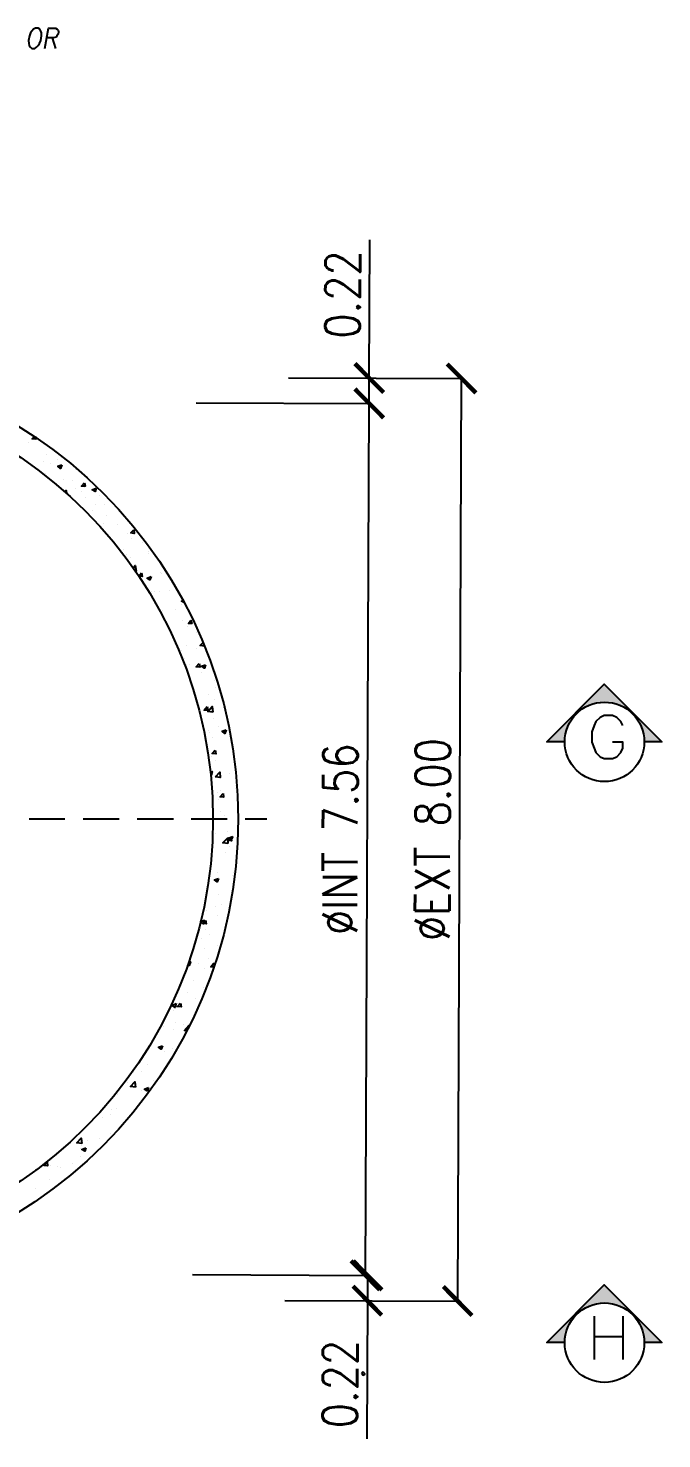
# Model space of a CAD drawing. Extents: x 93 to 1928, y 79 to 574.
# Drawn here: x 1498.6 to 1553.5, y 287.8 to 410.1 of the extents above; entities that cross this region are included whole.
import ezdxf

# ---------------------------------------------------------------- set-up
doc = ezdxf.new("R2010")
doc.units = 0
doc.header["$MEASUREMENT"] = 0
for name, color, linetype in [('Cotas', 1, 'Continuous'), ('PDF2_00-COTAS-PARCIALES', 4, 'Continuous'), ('PDF2_auxiliar', 1, 'Continuous'), ('PDF2_CORTES', 6, 'Continuous'), ('PDF2_HATCH', 1, 'Continuous'), ('PDF2_LINEAS-POS-ARMADURA', 3, 'Continuous')]:
    doc.layers.add(name, color=color, linetype=linetype)
doc.styles.add('ROMANS', font='ROMANS.SHX', dxfattribs={"width": 0.85})
doc.dimstyles.new('1.10', dxfattribs={"dimtxt": 3, "dimasz": 2.5, "dimexe": 0.18, "dimexo": 0.0625, "dimgap": 0.85, "dimtad": 1, "dimlfac": 0.1, "dimzin": 0, "dimdsep": 46, "dimtxsty": 'ROMANS', "dimblk": 'ARCHTICK', "dimcen": 0.09, "dimclrd": 256, "dimclre": 256, "dimclrt": 2, "dimadec": 0, "dimazin": 0, "dimtfac": 1, "dimtofl": 0, "dimtmove": 0, "dimatfit": 3, "dimfxl": 15, "dimfxlon": 1, "dimtolj": 1, "dimtzin": 0, "dimarcsym": 0})

# ---------------------------------------------------------------- blocks, each defined once
blk = doc.blocks.new('_ArchTick')
at = {"color": 0, "linetype": 'ByBlock', "const_width": 0.15}
blk.add_lwpolyline([(-0.5, -0.5), (0.5, 0.5)], dxfattribs=at)
blk = doc.blocks.new('*D80')
at = {"layer": 'Cotas', "lineweight": -2, "transparency": 16777216}
for p, q in [((1513.13, 377.64), (1528.31, 377.58)), ((1527.8, 302), (1528.13, 377.58)), ((1512.8, 302.07), (1527.98, 302))]:
    blk.add_line(p, q, dxfattribs=at)
at = {"layer": 'Defpoints', "color": 0, "transparency": 16777216}
for p in [(1479.51, 377.78), (1528.13, 377.58), (1479.18, 302.21)]:
    blk.add_point(p, dxfattribs=at)
at = {"layer": 'Cotas', "lineweight": -2, "transparency": 16777216, "xscale": 2.5, "yscale": 2.5, "zscale": 2.5}
for p, rotation in [((1528.13, 377.58), 89.75529367230575), ((1527.8, 302), 269.7552936723058)]:
    blk.add_blockref('_ArchTick', p, dxfattribs=dict(at, rotation=rotation))
at = {"layer": 'Cotas', "color": 2, "transparency": 16777216, "insert": (1525.61, 339.8), "char_height": 3, "attachment_point": 5, "rotation": 89.7553, "style": 'ROMANS'}
blk.add_mtext('\\A1;ØINT 7.56', dxfattribs=at)
blk = doc.blocks.new('*D81')
at = {"layer": 'Cotas', "lineweight": -2, "transparency": 16777216}
for p, q in [((1521.14, 379.81), (1536.32, 379.74)), ((1535.8, 299.77), (1536.14, 379.74)), ((1520.8, 299.83), (1535.98, 299.77))]:
    blk.add_line(p, q, dxfattribs=at)
at = {"layer": 'Defpoints', "color": 0, "transparency": 16777216}
for p in [(1479.52, 379.98), (1536.14, 379.74), (1479.17, 300.01)]:
    blk.add_point(p, dxfattribs=at)
at = {"layer": 'Cotas', "lineweight": -2, "transparency": 16777216, "xscale": 2.5, "yscale": 2.5, "zscale": 2.5}
for p, rotation in [((1536.14, 379.74), 89.75529367230553), ((1535.8, 299.77), 269.7552936723055)]:
    blk.add_blockref('_ArchTick', p, dxfattribs=dict(at, rotation=rotation))
at = {"layer": 'Cotas', "color": 2, "transparency": 16777216, "insert": (1533.62, 339.77), "char_height": 3, "attachment_point": 5, "rotation": 89.7553, "style": 'ROMANS'}
blk.add_mtext('\\A1;ØEXT 8.00', dxfattribs=at)
blk = doc.blocks.new('*D82')
at = {"layer": 'Cotas', "lineweight": -2, "transparency": 16777216}
for p, q in [((1527.86, 302), (1528.16, 302)), ((1527.98, 302), (1527.97, 299.8)), ((1527.86, 299.8), (1528.15, 299.8)), ((1527.97, 299.8), (1527.92, 287.83))]:
    blk.add_line(p, q, dxfattribs=at)
at = {"layer": 'Defpoints', "color": 0, "transparency": 16777216}
for p in [(1527.8, 302), (1527.79, 299.8), (1527.97, 299.8)]:
    blk.add_point(p, dxfattribs=at)
at = {"layer": 'Cotas', "lineweight": -2, "transparency": 16777216, "xscale": 2.5, "yscale": 2.5, "zscale": 2.5}
for p, rotation in [((1527.98, 302), 89.75529367231326), ((1527.97, 299.8), 269.7552936723132)]:
    blk.add_blockref('_ArchTick', p, dxfattribs=dict(at, rotation=rotation))
at = {"layer": 'Cotas', "color": 2, "transparency": 16777216, "insert": (1525.59, 292.58), "char_height": 3, "attachment_point": 5, "rotation": 89.7553, "style": 'ROMANS'}
blk.add_mtext('\\A1;0.22', dxfattribs=at)
blk = doc.blocks.new('*D83')
at = {"layer": 'Cotas', "lineweight": -2, "transparency": 16777216}
for p, q in [((1528.13, 379.78), (1528.19, 391.75)), ((1528.13, 379.78), (1527.95, 379.78)), ((1528.13, 377.58), (1528.13, 379.78)), ((1528.13, 377.58), (1527.95, 377.58))]:
    blk.add_line(p, q, dxfattribs=at)
at = {"layer": 'Defpoints', "color": 0, "transparency": 16777216}
for p in [(1528.13, 379.78), (1528.13, 379.78), (1528.13, 377.58)]:
    blk.add_point(p, dxfattribs=at)
at = {"layer": 'Cotas', "lineweight": -2, "transparency": 16777216, "xscale": 2.5, "yscale": 2.5, "zscale": 2.5}
for p, rotation in [((1528.13, 379.78), 89.7552936723013), ((1528.13, 377.58), 269.7552936723013)]:
    blk.add_blockref('_ArchTick', p, dxfattribs=dict(at, rotation=rotation))
at = {"layer": 'Cotas', "color": 2, "transparency": 16777216, "insert": (1525.82, 387.02), "char_height": 3, "attachment_point": 5, "rotation": 89.7553, "style": 'ROMANS'}
blk.add_mtext('\\A1;0.22', dxfattribs=at)

msp = doc.modelspace()

# ---------------------------------------------------------------- hatches: boundary and pattern name
at = {"layer": 'PDF2_00-COTAS-PARCIALES', "transparency": 33554559}
for points in [[(1553.501, 348.254), (1548.515, 353.239), (1546.928, 351.683), (1546.833, 351.556), (1543.53, 348.254), (1545.086, 348.254), (1545.15, 348.889), (1545.308, 349.492), (1545.594, 350.064), (1545.975, 350.572), (1546.452, 350.985), (1546.991, 351.334), (1547.563, 351.556), (1548.198, 351.683), (1548.833, 351.683), (1549.436, 351.556), (1550.04, 351.334), (1550.579, 350.985), (1551.056, 350.572), (1551.437, 350.064), (1551.722, 349.492), (1551.881, 348.889), (1551.945, 348.254)], [(1553.501, 296.178), (1548.515, 301.163), (1546.928, 299.607), (1546.833, 299.48), (1543.53, 296.178), (1545.086, 296.178), (1545.15, 296.813), (1545.308, 297.416), (1545.594, 297.988), (1545.975, 298.496), (1546.452, 298.909), (1546.991, 299.258), (1547.563, 299.48), (1548.198, 299.607), (1548.833, 299.607), (1549.436, 299.48), (1550.04, 299.258), (1550.579, 298.909), (1551.056, 298.496), (1551.437, 297.988), (1551.722, 297.416), (1551.881, 296.813), (1551.945, 296.178)]]:
    msp.add_hatch(color=256, dxfattribs=at).paths.add_polyline_path(points)

# ---------------------------------------------------------------- linework, layer by layer
at = {"layer": 'PDF2_00-COTAS-PARCIALES', "lineweight": 25}
for points in [[(1545.086, 348.254), (1543.53, 348.254), (1548.515, 353.239), (1553.501, 348.254), (1551.945, 348.254)], [(1545.086, 296.178), (1543.53, 296.178), (1548.515, 301.163), (1553.501, 296.178), (1551.945, 296.178)]]:
    msp.add_lwpolyline(points, dxfattribs=at)
at = {"layer": 'PDF2_00-COTAS-PARCIALES', "color": 6, "lineweight": 25}
for points in [[(1550.135, 349.651), (1549.944, 350), (1549.595, 350.35), (1549.214, 350.54), (1548.515, 350.54), (1548.166, 350.35), (1547.785, 350), (1547.626, 349.651), (1547.436, 349.111), (1547.436, 348.222), (1547.626, 347.682), (1547.785, 347.333), (1548.166, 346.952), (1548.515, 346.793), (1549.214, 346.793), (1549.595, 346.952), (1549.944, 347.333), (1550.135, 347.682), (1550.135, 348.222), (1549.214, 348.222)], [(1547.626, 298.464), (1547.626, 294.717)], [(1550.135, 298.464), (1550.135, 294.717)], [(1547.626, 296.686), (1550.135, 296.686)]]:
    msp.add_lwpolyline(points, dxfattribs=at)
at = {"layer": 'PDF2_00-COTAS-PARCIALES', "lineweight": 25}
msp.add_lwpolyline([(1527.464, 293.511), (1527.591, 293.352), (1527.75, 293.447), (1527.591, 293.606)], close=True, dxfattribs=at)
for centre in [(1548.531, 348.238), (1548.531, 296.162)]:
    msp.add_circle(centre, 3.445, dxfattribs=at)
at = {"layer": 'PDF2_auxiliar', "lineweight": 25}
for points in [[(1501.745, 341.552), (1498.633, 341.552)], [(1506.444, 341.552), (1503.332, 341.552)], [(1511.143, 341.552), (1508, 341.552)], [(1515.811, 341.552), (1512.699, 341.552)], [(1519.24, 341.552), (1517.367, 341.552)]]:
    msp.add_lwpolyline(points, dxfattribs=at)
at = {"layer": 'PDF2_CORTES', "lineweight": 25}
for radius in [39.992, 37.801]:
    msp.add_circle((1476.772, 341.536), radius, dxfattribs=at)
at = {"layer": 'PDF2_HATCH', "lineweight": 25}
for points in [[(1498.601, 374.161), (1498.601, 374.161)], [(1499.173, 374.701), (1499.205, 374.478), (1498.887, 374.51), (1499.109, 374.732)], [(1500.157, 373.145), (1500.157, 373.145)], [(1499.84, 372.542), (1499.84, 372.542)], [(1500.506, 372.415), (1500.506, 372.415)], [(1501.078, 372.7), (1501.078, 372.7)], [(1502.697, 371.843), (1502.697, 371.843)], [(1500.094, 371.462), (1500.094, 371.462)], [(1501.649, 370.986), (1501.649, 370.986)], [(1502.412, 370.922), (1502.412, 370.922)], [(1501.745, 369.938), (1501.84, 370.033), (1501.872, 369.811)], [(1502.634, 370.192), (1502.634, 370.192)], [(1503.205, 369.938), (1503.205, 369.938)], [(1503.459, 370.255), (1503.459, 370.255)], [(1503.491, 369.43), (1503.491, 369.43)], [(1504.761, 369.589), (1504.761, 369.589)], [(1504.094, 368.287), (1504.094, 368.287)], [(1504.412, 368.827), (1504.412, 368.827)], [(1505.142, 368.858), (1505.142, 368.858)], [(1505.079, 367.207), (1505.079, 367.207)], [(1505.333, 367.874), (1505.333, 367.874)], [(1506.317, 367.08), (1506.317, 367.08)], [(1507.174, 366.318), (1507.174, 366.318)], [(1507.524, 365.874), (1507.524, 365.874)], [(1506.825, 364.921), (1506.825, 364.921)], [(1507.111, 364.508), (1507.111, 364.508)], [(1508.444, 365.493), (1508.444, 365.493)], [(1509.016, 364.762), (1509.016, 364.762)], [(1509.016, 364.604), (1509.016, 364.604)], [(1507.46, 364.191), (1507.46, 364.191)], [(1507.651, 363.333), (1507.841, 363.524), (1507.905, 363.048), (1507.841, 363.048)], [(1510, 362.921), (1510, 362.921)], [(1510.127, 362.825), (1510.127, 362.825)], [(1509.206, 361.27), (1509.206, 361.27)], [(1509.524, 361.238), (1509.524, 361.238)], [(1509.937, 361.238), (1509.937, 361.238)], [(1510.794, 361.397), (1510.794, 361.397)], [(1510.191, 359.618), (1510.191, 359.618)], [(1511.366, 359.682), (1511.366, 359.682)], [(1511.81, 360.158), (1511.81, 360.158)], [(1512.096, 360.285), (1511.842, 360.444), (1511.969, 360.508)], [(1512.096, 360.285), (1512.096, 360.285)], [(1511.937, 358.793), (1511.937, 358.793)], [(1512.382, 358.253), (1512.382, 358.253)], [(1513.144, 357.682), (1513.144, 357.682)], [(1511.874, 356.158), (1511.874, 356.158)], [(1512.318, 356.602), (1512.318, 356.602)], [(1513.144, 356.316), (1513.144, 356.316)], [(1513.842, 356.539), (1513.461, 356.602), (1513.715, 356.856)], [(1512.128, 355.427), (1512.128, 355.427)], [(1512.286, 354.951), (1512.286, 354.951)], [(1512.509, 354.951), (1512.509, 354.951)], [(1513.715, 354.602), (1513.715, 354.602)], [(1513.556, 354.284), (1513.556, 354.284)], [(1514.731, 353.586), (1514.731, 353.586)], [(1514.192, 352.316), (1514.192, 352.316)], [(1514.827, 352.951), (1514.827, 352.951)], [(1514.255, 351.077), (1514.255, 351.077)], [(1514.668, 351.935), (1514.668, 351.935)], [(1515.493, 351.236), (1515.493, 351.236)], [(1514.604, 350.283), (1514.604, 350.283)], [(1514.192, 349.267), (1514.192, 349.267)], [(1514.255, 349.077), (1514.255, 349.077)], [(1514.541, 348.601), (1514.541, 348.601)], [(1515.017, 349.585), (1515.017, 349.585)], [(1515.874, 349.648), (1515.874, 349.648)], [(1514.763, 347.521), (1514.763, 347.521)], [(1514.477, 346.949), (1514.477, 346.949)], [(1514.827, 346.632), (1514.827, 346.632)], [(1514.89, 347.108), (1514.89, 347.108)], [(1514.35, 345.616), (1514.509, 345.679), (1514.414, 345.362), (1514.35, 345.394)], [(1514.446, 345.267), (1514.446, 345.267)], [(1514.795, 345.203), (1515.176, 345.616), (1515.208, 345.14), (1514.763, 345.203)], [(1516.001, 345.521), (1516.001, 345.521)], [(1514.954, 343.869), (1514.954, 343.869)], [(1515.271, 343.997), (1515.271, 343.997)], [(1516.541, 344.187), (1516.541, 344.187)], [(1516.573, 344.441), (1516.573, 344.441)], [(1515.017, 343.266), (1515.017, 343.266)], [(1515.208, 342.187), (1515.208, 342.187)], [(1515.589, 341.901), (1515.589, 341.901)], [(1514.795, 340.282), (1514.795, 340.282)], [(1515.811, 340.472), (1515.811, 340.472)], [(1514.604, 339.329), (1514.604, 339.329)], [(1516.001, 339.202), (1516.001, 339.202)], [(1514.477, 338.503), (1514.477, 338.503)], [(1515.684, 338.662), (1515.684, 338.662)], [(1514.985, 336.948), (1514.985, 336.948)], [(1516.287, 336.694), (1516.287, 336.694)], [(1516.319, 336.948), (1516.319, 336.948)], [(1514.065, 335.296), (1514.065, 335.296)], [(1514.795, 333.963), (1514.795, 333.963)], [(1515.017, 334.979), (1515.017, 334.979)], [(1515.303, 334.122), (1515.303, 334.122)], [(1513.683, 333.01), (1513.683, 333.01)], [(1514.001, 333.614), (1514.001, 333.614)], [(1514.954, 333.169), (1514.954, 333.169)], [(1513.938, 331.962), (1513.938, 331.962)], [(1514.319, 331.581), (1514.319, 331.581)], [(1513.62, 331.2), (1513.62, 331.2)], [(1513.874, 330.311), (1513.874, 330.311)], [(1514.985, 330.597), (1514.985, 330.597)], [(1512.445, 329.073), (1512.636, 329.168), (1512.509, 328.851), (1512.382, 328.946)], [(1513.334, 329.041), (1513.334, 329.041)], [(1514.223, 329.486), (1514.223, 329.486)], [(1514.636, 328.724), (1514.382, 328.756), (1514.636, 329.041), (1514.668, 328.819)], [(1513.811, 328.629), (1513.811, 328.629)], [(1514.414, 328.375), (1514.414, 328.375)], [(1511.842, 327.136), (1511.842, 327.136)], [(1512.35, 326.501), (1512.35, 326.501)], [(1512.89, 327.517), (1512.89, 327.517)], [(1513.747, 326.977), (1513.747, 326.977)], [(1511.588, 325.549), (1511.588, 325.549)], [(1513.048, 326.025), (1513.048, 326.025)], [(1511.175, 324.977), (1511.175, 324.977)], [(1510.254, 323.548), (1510.254, 323.548)], [(1511.112, 323.326), (1511.112, 323.326)], [(1511.366, 323.929), (1511.366, 323.929)], [(1512.064, 323.77), (1512.064, 323.77)], [(1512.286, 323.199), (1512.096, 323.231), (1512.477, 323.643), (1512.477, 323.58)], [(1508.952, 321.58), (1508.952, 321.58)], [(1511.048, 321.643), (1511.048, 321.643)], [(1510.381, 321.389), (1510.381, 321.389)], [(1507.651, 319.611), (1507.651, 319.611)], [(1508.413, 319.643), (1508.413, 319.643)], [(1508.921, 320.31), (1508.921, 320.31)], [(1507.206, 318.69), (1507.206, 318.69)], [(1507.809, 318.277), (1507.809, 318.277)], [(1508.381, 317.992), (1508.381, 317.992)], [(1509.397, 318.849), (1509.397, 318.849)], [(1506.317, 317.642), (1506.317, 317.642)], [(1505.015, 315.674), (1505.015, 315.674)], [(1505.714, 315.928), (1505.714, 315.928)], [(1505.745, 316.404), (1505.745, 316.404)], [(1506.19, 316.436), (1506.19, 316.436)], [(1505.65, 314.277), (1505.65, 314.277)], [(1503.11, 313.959), (1503.11, 313.959)], [(1503.174, 313.292), (1503.174, 313.292)], [(1503.682, 313.705), (1503.682, 313.705)], [(1504.761, 313.864), (1504.761, 313.864)], [(1500.506, 311.927), (1500.506, 311.927)], [(1503.078, 312.975), (1503.078, 312.975)], [(1503.078, 312.276), (1503.078, 312.276)], [(1499.205, 311.165), (1499.268, 311.133), (1499.268, 311.197)], [(1500.475, 311.482), (1500.475, 311.482)], [(1501.11, 311.451), (1501.11, 311.451)], [(1501.364, 311.355), (1501.364, 311.355)], [(1502.38, 311.736), (1502.38, 311.736)], [(1499.173, 309.514), (1499.173, 309.514)], [(1500.443, 310.276), (1500.443, 310.276)]]:
    msp.add_lwpolyline(points, dxfattribs=at)
for points in [[(1501.459, 372.256), (1501.364, 371.938), (1501.11, 372.129)], [(1503.428, 370.7), (1503.491, 370.414), (1503.174, 370.414)], [(1504.444, 370.224), (1504.348, 369.938), (1504.094, 370.097)], [(1507.714, 366.636), (1507.746, 366.318), (1507.46, 366.35)], [(1508.381, 362.889), (1508.444, 362.571), (1508.159, 362.603)], [(1509.206, 362.571), (1509.111, 362.286), (1508.857, 362.444)], [(1512.667, 358.793), (1512.731, 358.507), (1512.445, 358.507)], [(1513.366, 355.046), (1513.429, 354.729), (1513.112, 354.76)], [(1513.938, 354.919), (1513.842, 354.633), (1513.588, 354.792)], [(1514.065, 351.299), (1514.128, 350.982), (1513.811, 350.982)], [(1514.573, 350.823), (1514.128, 350.887), (1514.509, 351.299)], [(1515.716, 349.299), (1515.62, 348.982), (1515.366, 349.172)], [(1514.763, 347.521), (1514.827, 347.203), (1514.509, 347.235)], [(1515.462, 343.774), (1515.493, 343.457), (1515.208, 343.488)], [(1516.287, 340.028), (1516.16, 339.742), (1515.906, 339.9)], [(1516.128, 339.996), (1516.192, 339.678), (1515.906, 339.71)], [(1515.874, 339.424), (1515.43, 339.488), (1515.843, 339.9)], [(1515.049, 336.408), (1514.954, 336.122), (1514.7, 336.281)], [(1513.842, 332.788), (1513.747, 332.471), (1513.493, 332.661)], [(1513.938, 332.788), (1514.001, 332.471), (1513.715, 332.502)], [(1511.397, 325.549), (1511.302, 325.231), (1511.048, 325.39)], [(1511.747, 325.58), (1511.81, 325.263), (1511.493, 325.295)], [(1510.191, 321.897), (1510.096, 321.611), (1509.842, 321.77)], [(1507.873, 318.309), (1507.428, 318.373), (1507.809, 318.785)], [(1508.984, 318.277), (1508.857, 317.992), (1508.635, 318.15)], [(1503.205, 313.419), (1502.761, 313.483), (1503.142, 313.896)], [(1503.555, 313.038), (1503.459, 312.753), (1503.205, 312.911)], [(1500.189, 311.8), (1500.221, 311.482), (1499.935, 311.514)]]:
    msp.add_lwpolyline(points, close=True, dxfattribs=at)
at = {"layer": 'PDF2_LINEAS-POS-ARMADURA', "lineweight": 25}
msp.add_lwpolyline([(1499.173, 410.104), (1499.014, 410.009), (1498.855, 409.85), (1498.76, 409.691), (1498.665, 409.437), (1498.57, 409.025), (1498.601, 408.771), (1498.633, 408.612), (1498.76, 408.453), (1498.855, 408.358), (1499.141, 408.358), (1499.268, 408.453), (1499.427, 408.612), (1499.522, 408.771), (1499.649, 409.025), (1499.713, 409.437), (1499.713, 409.691), (1499.649, 409.85), (1499.554, 410.009), (1499.427, 410.104)], close=True, dxfattribs=at)
for points in [[(1499.998, 408.358), (1500.316, 410.104), (1500.919, 410.104), (1501.078, 410.009), (1501.141, 409.945), (1501.173, 409.787), (1501.141, 409.596), (1501.046, 409.437), (1500.983, 409.342), (1500.76, 409.279), (1500.157, 409.279)], [(1500.633, 409.279), (1500.919, 408.358)]]:
    msp.add_lwpolyline(points, dxfattribs=at)

# ---------------------------------------------------------------- dimensions: what is measured, and where the dimension line sits
at = {"layer": 'Cotas'}
for p1, p2, distance, picture, middle in [((1528.125, 377.577), (1528.134, 379.777), 0, '*D83', (1525.815, 387.023)), ((1527.802, 302.004), (1527.793, 299.803), 0.18, '*D82', (1525.592, 292.577))]:
    dim = msp.add_aligned_dim(p1=p1, p2=p2, distance=distance, dimstyle='1.10', dxfattribs=at)
    dim.commit()
    dim.dimension.update_dxf_attribs({"geometry": picture, "text_midpoint": middle})
for p1, p2, distance, text, picture, middle in [((1479.175, 300.011), (1479.516, 379.985), -56.625, 'ØEXT <>', '*D81', (1533.62, 339.766)), ((1479.184, 302.211), (1479.507, 377.784), -48.619, 'ØINT <>', '*D80', (1525.614, 339.8))]:
    dim = msp.add_aligned_dim(p1=p1, p2=p2, distance=distance, text=text, dimstyle='1.10', dxfattribs=at)
    dim.commit()
    dim.dimension.update_dxf_attribs({"geometry": picture, "text_midpoint": middle})

doc.saveas('drawing.dxf')
